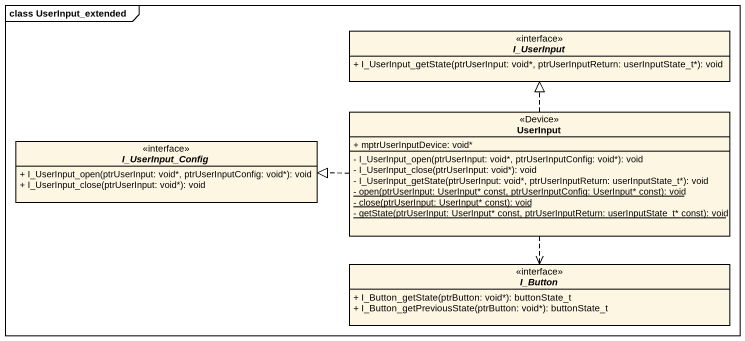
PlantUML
@startuml
mainframe class UserInput_extended
hide circle
hide empty members
skinparam classAttributeIconSize 0
interface I_UserInput {
  + I_UserInput_getState(ptrUserInput: void*, ptrUserInputReturn: userInputState_t*): void
}
class UserInput <<Device>> {
  + mptrUserInputDevice: void*
  - I_UserInput_open(ptrUserInput: void*, ptrUserInputConfig: void*): void
  - I_UserInput_close(ptrUserInput: void*): void
  - I_UserInput_getState(ptrUserInput: void*, ptrUserInputReturn: userInputState_t*): void
  {static} - open(ptrUserInput: UserInput* const, ptrUserInputConfig: UserInput* const): void
  {static} - close(ptrUserInput: UserInput* const): void
  {static} - getState(ptrUserInput: UserInput* const, ptrUserInputReturn: userInputState_t* const): void
}
interface I_UserInput_Config {
  + I_UserInput_open(ptrUserInput: void*, ptrUserInputConfig: void*): void
  + I_UserInput_close(ptrUserInput: void*): void
}
interface I_Button {
  + I_Button_getState(ptrButton: void*): buttonState_t
  + I_Button_getPreviousState(ptrButton: void*): buttonState_t
}
UserInput .up.|> I_UserInput
UserInput .left.|> I_UserInput_Config
UserInput ..> I_Button
@enduml
